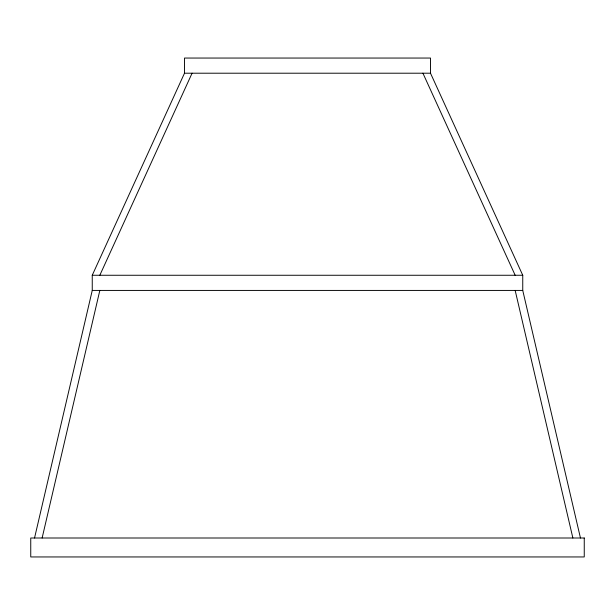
<?xml version="1.0" encoding="UTF-8"?>
<svg xmlns="http://www.w3.org/2000/svg" width="615" height="615" viewBox="0 0 615 615"><rect width="100%" height="100%" fill="white"/><g stroke="black" fill="none" stroke-linecap="round" stroke-linejoin="round"><path stroke-width="0.92" d="M34.54 538.002L92.25 290.426L92.25 275.259L184.5 73.208L184.5 58.048L430.5 58.048L430.5 73.208L522.75 275.259L522.75 290.426L580.46 538.002M42.127 538.002L99.83 290.426M99.83 275.259L192.08 73.208M184.5 73.208L430.5 73.208M92.25 275.259L522.75 275.259M92.25 290.426L522.75 290.426M422.92 73.208L515.17 275.259M515.17 290.426L572.873 538.002M584.25 538.002L30.75 538.002L30.75 556.952L584.25 556.952L584.25 538.002"/></g></svg>
